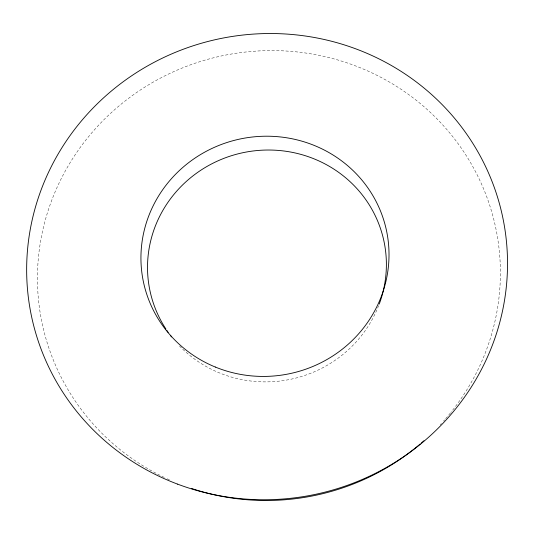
<?xml version="1.0" encoding="UTF-8"?>
<svg xmlns="http://www.w3.org/2000/svg" width="534" height="534" viewBox="0 0 534 534"><rect width="100%" height="100%" fill="white"/><g stroke="black" fill="none" stroke-linecap="round" stroke-linejoin="round"><path stroke-width="0.4" stroke-dasharray="2.67 2" d="M378.646 305.622A119.589 115.778 -11.6 0 1 181.974 348.475M181.386 347.901A119.589 115.778 -11.6 0 1 179.077 345.565M164.252 477.423A231.769 224.667 -11.6 0 1 69.767 163.25A231.769 224.667 -11.6 0 1 399.746 88.417A231.769 224.667 -11.6 0 1 450.876 412.422M450.369 413.049A231.769 224.667 -11.6 0 1 445.162 419.277M444.622 419.891A231.769 224.667 -11.6 0 1 443.547 421.112M441.371 423.535A231.769 224.667 -11.6 0 1 440.27 424.737M169.411 479.826A231.769 224.667 -11.6 0 1 167.189 478.811"/><path stroke-width="0.8" d="M165.887 328.984A119.589 115.778 -11.6 0 1 254.184 150.855A119.589 115.778 -11.6 0 1 379.233 304.093M171.561 336.901A119.589 115.778 -11.6 0 1 170.566 335.612M168.17 332.348A119.589 115.778 -11.6 0 1 166.795 330.359M423.936 440.75A231.769 224.667 -11.6 0 1 421.466 442.906M420.225 443.974A231.769 224.667 -11.6 0 1 191.472 488.443M215.362 367.058A124.215 119.936 -11.6 0 0 388.238 241.228A124.215 119.936 -11.6 0 0 191.312 160.674A124.215 119.936 -11.6 0 0 215.362 367.058M177.608 484.138A240.754 232.784 -11.6 0 0 505.097 230.528A240.754 232.784 -11.6 0 0 118.561 85.246A240.754 232.784 -11.6 0 0 177.608 484.138"/></g></svg>
